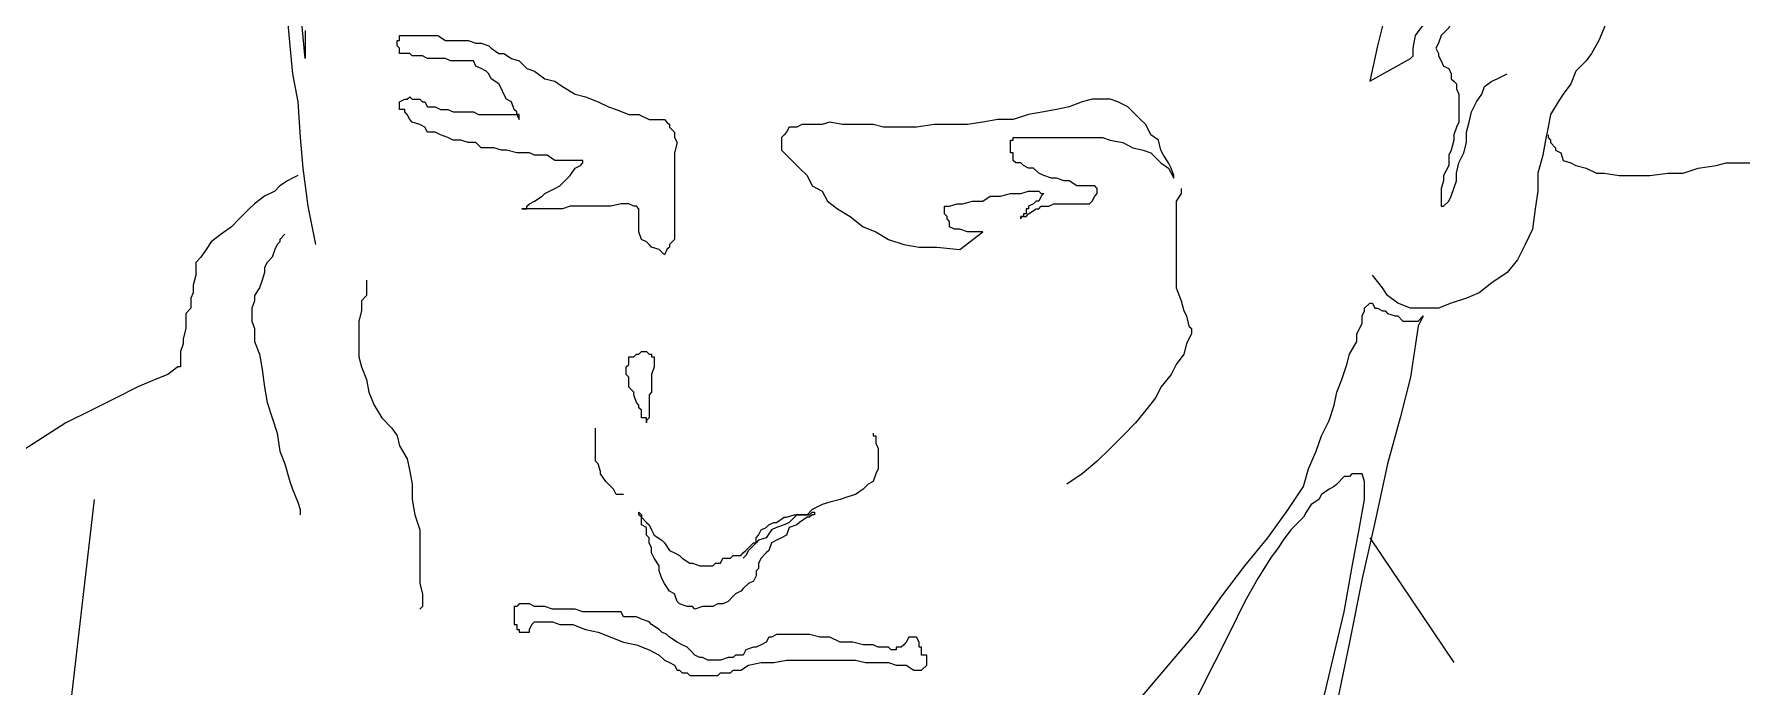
# Model space of a CAD drawing. Header units: millimetres. Extents: x -1627.97 to -1626.54, y 1778.14 to 1779.51.
# Drawn here: x -1627.4666 to -1627.2312, y 1779.255 to 1779.3449 of the extents above; entities that cross this region are included whole.
import ezdxf

# ---------------------------------------------------------------- set-up
doc = ezdxf.new("R2010")
doc.units = ezdxf.units.MM
doc.header["$LTSCALE"] = 10
doc.layers.add('Humanos', color=2, linetype='Continuous')

msp = doc.modelspace()

# ---------------------------------------------------------------- linework, layer by layer
at = {"layer": 'Humanos'}
for points in [[(-1627.42921, 1779.34541), (-1627.42921, 1779.34155), (-1627.43201, 1779.37139)], [(-1627.43132, 1779.36262), (-1627.43132, 1779.36262), (-1627.43132, 1779.36191), (-1627.43132, 1779.36086), (-1627.43166, 1779.35981), (-1627.43166, 1779.3577), (-1627.43166, 1779.35524), (-1627.43166, 1779.35314), (-1627.43166, 1779.35033), (-1627.43166, 1779.34682), (-1627.43132, 1779.3433), (-1627.43096, 1779.33945), (-1627.43026, 1779.33558), (-1627.42991, 1779.33067), (-1627.42956, 1779.32646), (-1627.42886, 1779.32119), (-1627.4278, 1779.31592)], [(-1627.25788, 1779.36191), (-1627.25859, 1779.36086), (-1627.25964, 1779.35981), (-1627.26034, 1779.3584), (-1627.26175, 1779.35699), (-1627.26315, 1779.35594), (-1627.2649, 1779.35455), (-1627.26595, 1779.35279), (-1627.26736, 1779.35138), (-1627.26877, 1779.34963), (-1627.27016, 1779.34858), (-1627.27087, 1779.34717), (-1627.27157, 1779.34576), (-1627.27262, 1779.34471), (-1627.27298, 1779.34366), (-1627.27333, 1779.34296), (-1627.27298, 1779.34225)], [(-1627.2484, 1779.35243), (-1627.24875, 1779.35033), (-1627.24945, 1779.34787), (-1627.25016, 1779.34576), (-1627.25086, 1779.34401), (-1627.25191, 1779.34225), (-1627.25262, 1779.3412), (-1627.25403, 1779.33979), (-1627.25472, 1779.33804), (-1627.25578, 1779.33664), (-1627.25647, 1779.33558), (-1627.25754, 1779.33382), (-1627.25788, 1779.33207), (-1627.25823, 1779.33031), (-1627.25859, 1779.32821), (-1627.25929, 1779.32575), (-1627.25929, 1779.32329)], [(-1627.28035, 1779.34751), (-1627.28141, 1779.3433), (-1627.28246, 1779.3384), (-1627.27684, 1779.34155), (-1627.27649, 1779.34191), (-1627.27649, 1779.34296), (-1627.27613, 1779.34471), (-1627.27508, 1779.34612)], [(-1627.38181, 1779.33313), (-1627.38181, 1779.33313), (-1627.38181, 1779.33313), (-1627.38146, 1779.33313), (-1627.38111, 1779.33313), (-1627.38111, 1779.33313), (-1627.38041, 1779.33313), (-1627.38006, 1779.33313), (-1627.38006, 1779.33313), (-1627.3797, 1779.33313), (-1627.37936, 1779.33277), (-1627.379, 1779.33243), (-1627.379, 1779.33207), (-1627.37831, 1779.33138), (-1627.37831, 1779.33067), (-1627.37795, 1779.32997), (-1627.37831, 1779.32856), (-1627.37831, 1779.32751), (-1627.37831, 1779.32646), (-1627.37831, 1779.32505), (-1627.37831, 1779.32365), (-1627.37831, 1779.32295), (-1627.37831, 1779.32154), (-1627.37831, 1779.32013), (-1627.37831, 1779.31944), (-1627.37831, 1779.31838), (-1627.37831, 1779.31769), (-1627.37831, 1779.31662), (-1627.379, 1779.31592), (-1627.379, 1779.31557), (-1627.37936, 1779.31523), (-1627.37936, 1779.31523), (-1627.3797, 1779.31452), (-1627.38041, 1779.31523), (-1627.38146, 1779.31557), (-1627.38181, 1779.31592), (-1627.38216, 1779.31628), (-1627.38286, 1779.31662), (-1627.38321, 1779.31769), (-1627.38321, 1779.31803), (-1627.38321, 1779.31838), (-1627.38321, 1779.31944), (-1627.38321, 1779.31979), (-1627.38321, 1779.32013), (-1627.38321, 1779.32084), (-1627.38357, 1779.32119), (-1627.38391, 1779.32119), (-1627.38462, 1779.32154), (-1627.38532, 1779.32154), (-1627.38567, 1779.32154), (-1627.38708, 1779.32119), (-1627.38778, 1779.32119), (-1627.38918, 1779.32119), (-1627.39024, 1779.32119), (-1627.39129, 1779.32119), (-1627.39269, 1779.32119), (-1627.39375, 1779.32084), (-1627.39446, 1779.32084), (-1627.39585, 1779.32084), (-1627.39656, 1779.32084), (-1627.39761, 1779.32084), (-1627.39797, 1779.32084), (-1627.39831, 1779.32084), (-1627.39866, 1779.32084), (-1627.39936, 1779.32084), (-1627.39866, 1779.32084), (-1627.39866, 1779.32119), (-1627.39831, 1779.32154), (-1627.39761, 1779.32189), (-1627.39656, 1779.32259), (-1627.39621, 1779.32295), (-1627.3948, 1779.32365), (-1627.3941, 1779.324), (-1627.39305, 1779.32505), (-1627.39269, 1779.32541), (-1627.392, 1779.32646), (-1627.39129, 1779.3268), (-1627.39093, 1779.32716), (-1627.39093, 1779.32751), (-1627.39093, 1779.32751), (-1627.39129, 1779.32751), (-1627.392, 1779.32751), (-1627.39269, 1779.32751), (-1627.39305, 1779.32751), (-1627.3941, 1779.32751), (-1627.3948, 1779.32751), (-1627.39585, 1779.32821), (-1627.39656, 1779.32821), (-1627.39761, 1779.32821), (-1627.39831, 1779.32856), (-1627.39936, 1779.32856), (-1627.40007, 1779.32856), (-1627.40148, 1779.32892), (-1627.40218, 1779.32892), (-1627.40323, 1779.32926), (-1627.40393, 1779.32926), (-1627.40498, 1779.32926), (-1627.40569, 1779.32997), (-1627.40674, 1779.32997), (-1627.40779, 1779.33031), (-1627.40884, 1779.33031), (-1627.40954, 1779.33067), (-1627.41059, 1779.33102), (-1627.4113, 1779.33138), (-1627.41235, 1779.33138), (-1627.41271, 1779.33207), (-1627.41341, 1779.33243), (-1627.41446, 1779.33277), (-1627.41481, 1779.33313), (-1627.41517, 1779.33382), (-1627.41551, 1779.33418), (-1627.41551, 1779.33453), (-1627.41622, 1779.33453), (-1627.41622, 1779.33489), (-1627.41622, 1779.33489), (-1627.41622, 1779.33558), (-1627.41622, 1779.33558), (-1627.41551, 1779.33594), (-1627.41551, 1779.33594), (-1627.41551, 1779.33594), (-1627.41517, 1779.33594), (-1627.41517, 1779.33594), (-1627.41481, 1779.33628), (-1627.41446, 1779.33594), (-1627.41446, 1779.33594), (-1627.4141, 1779.33594), (-1627.41341, 1779.33594), (-1627.41305, 1779.33558), (-1627.41271, 1779.33558), (-1627.41235, 1779.33489), (-1627.4113, 1779.33489), (-1627.41059, 1779.33453), (-1627.40954, 1779.33453), (-1627.40884, 1779.33418), (-1627.40744, 1779.33418), (-1627.40603, 1779.33418), (-1627.40533, 1779.33382), (-1627.40393, 1779.33382), (-1627.40323, 1779.33382), (-1627.40218, 1779.33382), (-1627.40148, 1779.33382), (-1627.40043, 1779.33382), (-1627.40007, 1779.33382), (-1627.40007, 1779.33382), (-1627.39972, 1779.33313), (-1627.39972, 1779.33382), (-1627.40007, 1779.33382), (-1627.40007, 1779.33418), (-1627.40043, 1779.33453), (-1627.40077, 1779.33558), (-1627.40148, 1779.33594), (-1627.40182, 1779.33664), (-1627.40218, 1779.33735), (-1627.40253, 1779.33804), (-1627.40358, 1779.33874), (-1627.40393, 1779.33945), (-1627.40428, 1779.33979), (-1627.40498, 1779.34015), (-1627.40569, 1779.3405), (-1627.40603, 1779.3412), (-1627.40674, 1779.3412), (-1627.40708, 1779.3412), (-1627.40779, 1779.3412), (-1627.40815, 1779.3412), (-1627.4092, 1779.3412), (-1627.4099, 1779.34155), (-1627.41095, 1779.34155), (-1627.4113, 1779.34155), (-1627.41235, 1779.34155), (-1627.41305, 1779.34191), (-1627.41341, 1779.34191), (-1627.41446, 1779.34191), (-1627.41481, 1779.34225), (-1627.41517, 1779.34225), (-1627.41551, 1779.34225), (-1627.41551, 1779.34225), (-1627.41622, 1779.34225), (-1627.41622, 1779.34225), (-1627.41622, 1779.34225), (-1627.41622, 1779.34225), (-1627.41622, 1779.34296), (-1627.41622, 1779.34296), (-1627.41656, 1779.3433), (-1627.41656, 1779.3433), (-1627.41656, 1779.34366), (-1627.41656, 1779.34366), (-1627.41656, 1779.34401), (-1627.41656, 1779.34401), (-1627.41622, 1779.34401), (-1627.41622, 1779.34471), (-1627.41551, 1779.34471), (-1627.41517, 1779.34471), (-1627.41481, 1779.34471), (-1627.41446, 1779.34471), (-1627.41341, 1779.34471), (-1627.41305, 1779.34471), (-1627.41235, 1779.34471), (-1627.4113, 1779.34471), (-1627.41095, 1779.34471), (-1627.4099, 1779.34401), (-1627.4092, 1779.34401), (-1627.40815, 1779.34401), (-1627.40744, 1779.34401), (-1627.40674, 1779.34401), (-1627.40569, 1779.34366), (-1627.40498, 1779.34366), (-1627.40393, 1779.3433), (-1627.40358, 1779.34296), (-1627.40253, 1779.34225), (-1627.40182, 1779.34225), (-1627.40077, 1779.34155), (-1627.39972, 1779.3412), (-1627.39866, 1779.34015), (-1627.39761, 1779.33979), (-1627.39621, 1779.33874), (-1627.3948, 1779.3384), (-1627.39375, 1779.33769), (-1627.392, 1779.33664), (-1627.39059, 1779.33628), (-1627.38883, 1779.33558), (-1627.38742, 1779.33489), (-1627.38637, 1779.33453), (-1627.38462, 1779.33382), (-1627.38321, 1779.33382), (-1627.38181, 1779.33313)], [(-1627.27298, 1779.34225), (-1627.27298, 1779.34191), (-1627.27262, 1779.3412), (-1627.27228, 1779.3405), (-1627.27157, 1779.34015), (-1627.27123, 1779.33945), (-1627.27123, 1779.33874), (-1627.27087, 1779.3384), (-1627.27052, 1779.33804), (-1627.27052, 1779.33735), (-1627.27016, 1779.33664), (-1627.27016, 1779.33594), (-1627.27016, 1779.33558), (-1627.27016, 1779.33489), (-1627.27016, 1779.33418), (-1627.27016, 1779.33313), (-1627.27016, 1779.33277)], [(-1627.27157, 1779.32189), (-1627.27123, 1779.32259), (-1627.27087, 1779.32365), (-1627.27052, 1779.3247), (-1627.27052, 1779.32575), (-1627.27016, 1779.32716), (-1627.26947, 1779.32856), (-1627.26911, 1779.32997), (-1627.26911, 1779.33138), (-1627.26877, 1779.33277), (-1627.26841, 1779.33418), (-1627.26772, 1779.33558), (-1627.26701, 1779.33664), (-1627.26666, 1779.33769), (-1627.26561, 1779.3384), (-1627.2649, 1779.33874), (-1627.2635, 1779.33945)], [(-1627.30949, 1779.32505), (-1627.30949, 1779.32505), (-1627.30949, 1779.32541), (-1627.30985, 1779.32646), (-1627.31019, 1779.32716), (-1627.3109, 1779.32821), (-1627.31124, 1779.32892), (-1627.3116, 1779.33031), (-1627.31265, 1779.33102), (-1627.31335, 1779.33243), (-1627.31406, 1779.33313), (-1627.31511, 1779.33418), (-1627.31581, 1779.33489), (-1627.31721, 1779.33558), (-1627.31827, 1779.33594), (-1627.31932, 1779.33594), (-1627.32072, 1779.33594), (-1627.32213, 1779.33558), (-1627.32388, 1779.33489), (-1627.32564, 1779.33453), (-1627.32739, 1779.33418), (-1627.32951, 1779.33382), (-1627.33161, 1779.33313), (-1627.33372, 1779.33313), (-1627.33582, 1779.33277), (-1627.33793, 1779.33243), (-1627.34038, 1779.33243), (-1627.34249, 1779.33243), (-1627.34495, 1779.33207), (-1627.34705, 1779.33207), (-1627.34951, 1779.33207), (-1627.35092, 1779.33243), (-1627.35338, 1779.33243), (-1627.35514, 1779.33243), (-1627.35689, 1779.33277), (-1627.35794, 1779.33243), (-1627.35935, 1779.33243), (-1627.36074, 1779.33243), (-1627.36145, 1779.33207), (-1627.3625, 1779.33207), (-1627.36286, 1779.33138), (-1627.3632, 1779.33102), (-1627.36355, 1779.33067), (-1627.36355, 1779.33067), (-1627.36355, 1779.33031), (-1627.36355, 1779.32997), (-1627.36355, 1779.32926), (-1627.36355, 1779.32892), (-1627.3632, 1779.32856), (-1627.36286, 1779.32821), (-1627.36179, 1779.32716), (-1627.3611, 1779.32646), (-1627.36004, 1779.32541), (-1627.35935, 1779.324), (-1627.35794, 1779.32329), (-1627.35724, 1779.32189), (-1627.35583, 1779.32084), (-1627.35407, 1779.31979), (-1627.35232, 1779.31838), (-1627.35056, 1779.31769), (-1627.34881, 1779.31662), (-1627.34671, 1779.31592), (-1627.34459, 1779.31557), (-1627.34213, 1779.31557), (-1627.33898, 1779.31523), (-1627.33582, 1779.31769), (-1627.33617, 1779.31769), (-1627.33687, 1779.31769), (-1627.33687, 1779.31769), (-1627.33723, 1779.31769), (-1627.33757, 1779.31769), (-1627.33793, 1779.31769), (-1627.33898, 1779.31803), (-1627.33898, 1779.31803), (-1627.33969, 1779.31803), (-1627.34038, 1779.31838), (-1627.34038, 1779.31908), (-1627.34074, 1779.31944), (-1627.34074, 1779.31979), (-1627.34108, 1779.32013), (-1627.34108, 1779.32119), (-1627.34074, 1779.32119), (-1627.34038, 1779.32119), (-1627.33933, 1779.32154), (-1627.33862, 1779.32154), (-1627.33723, 1779.32189), (-1627.33582, 1779.32189), (-1627.33477, 1779.32259), (-1627.33336, 1779.32259), (-1627.33197, 1779.32295), (-1627.33056, 1779.32295), (-1627.32951, 1779.32329), (-1627.32844, 1779.32329), (-1627.3281, 1779.32329), (-1627.32775, 1779.32295), (-1627.32739, 1779.32295), (-1627.32775, 1779.32259), (-1627.3281, 1779.32189), (-1627.32844, 1779.32189), (-1627.3288, 1779.32154), (-1627.32951, 1779.32119), (-1627.32951, 1779.32084), (-1627.32985, 1779.32084), (-1627.32985, 1779.32013), (-1627.33021, 1779.32013), (-1627.33021, 1779.32013), (-1627.33021, 1779.31979), (-1627.33021, 1779.31979), (-1627.33021, 1779.31979), (-1627.33056, 1779.31979), (-1627.33056, 1779.31944), (-1627.33056, 1779.31979), (-1627.33021, 1779.31979), (-1627.33021, 1779.31979), (-1627.32985, 1779.31979), (-1627.32951, 1779.32013), (-1627.32951, 1779.32013), (-1627.32844, 1779.32084), (-1627.3281, 1779.32084), (-1627.32775, 1779.32119), (-1627.32669, 1779.32119), (-1627.326, 1779.32154), (-1627.32493, 1779.32154), (-1627.32424, 1779.32154), (-1627.32318, 1779.32154), (-1627.32247, 1779.32154), (-1627.32142, 1779.32154), (-1627.32142, 1779.32154), (-1627.32108, 1779.32154), (-1627.32108, 1779.32154), (-1627.32072, 1779.32189), (-1627.32072, 1779.32189), (-1627.32037, 1779.32259), (-1627.32037, 1779.32259), (-1627.32003, 1779.32295), (-1627.32003, 1779.32295), (-1627.32003, 1779.32329), (-1627.32003, 1779.32329), (-1627.32003, 1779.32365), (-1627.32003, 1779.32365), (-1627.32003, 1779.32365), (-1627.32037, 1779.324), (-1627.32072, 1779.324), (-1627.32108, 1779.324), (-1627.32213, 1779.324), (-1627.32283, 1779.324), (-1627.32388, 1779.3247), (-1627.32459, 1779.3247), (-1627.32564, 1779.32505), (-1627.32634, 1779.32505), (-1627.32739, 1779.32541), (-1627.3281, 1779.32575), (-1627.3288, 1779.32646), (-1627.32951, 1779.32646), (-1627.33021, 1779.3268), (-1627.33056, 1779.32716), (-1627.33126, 1779.32716), (-1627.33161, 1779.32751), (-1627.33161, 1779.32821), (-1627.33161, 1779.32856), (-1627.33197, 1779.32856), (-1627.33197, 1779.32892), (-1627.33197, 1779.32892), (-1627.33197, 1779.32926), (-1627.33197, 1779.32926), (-1627.33197, 1779.32997), (-1627.33197, 1779.33031), (-1627.33197, 1779.33031), (-1627.33161, 1779.33031), (-1627.33161, 1779.33067), (-1627.33126, 1779.33067), (-1627.33126, 1779.33067), (-1627.33021, 1779.33067), (-1627.32985, 1779.33067), (-1627.32951, 1779.33067), (-1627.32844, 1779.33067), (-1627.32775, 1779.33067), (-1627.32669, 1779.33067), (-1627.32564, 1779.33067), (-1627.32424, 1779.33067), (-1627.32247, 1779.33067), (-1627.32108, 1779.33067), (-1627.31932, 1779.33067), (-1627.31827, 1779.33031), (-1627.31652, 1779.32997), (-1627.31511, 1779.32926), (-1627.3137, 1779.32892), (-1627.31265, 1779.32856), (-1627.31124, 1779.32716), (-1627.31019, 1779.32646), (-1627.30949, 1779.32505)], [(-1627.27016, 1779.33277), (-1627.27052, 1779.33207), (-1627.27087, 1779.33102), (-1627.27087, 1779.33031), (-1627.27123, 1779.32892), (-1627.27157, 1779.32821), (-1627.27157, 1779.3268), (-1627.27228, 1779.32541), (-1627.27228, 1779.3247), (-1627.27262, 1779.32365), (-1627.27262, 1779.32295), (-1627.27262, 1779.32189), (-1627.27262, 1779.32154), (-1627.27262, 1779.32119), (-1627.27228, 1779.32119), (-1627.27228, 1779.32119), (-1627.27157, 1779.32189)], [(-1627.25788, 1779.33102), (-1627.25788, 1779.33102), (-1627.25788, 1779.33102), (-1627.25788, 1779.33067), (-1627.25754, 1779.33031), (-1627.25754, 1779.32997), (-1627.25683, 1779.32926), (-1627.25683, 1779.32892), (-1627.25613, 1779.32856), (-1627.25578, 1779.32751), (-1627.25472, 1779.32716), (-1627.25403, 1779.3268), (-1627.25262, 1779.32646), (-1627.25121, 1779.32575), (-1627.25016, 1779.32575), (-1627.24806, 1779.32541), (-1627.2463, 1779.32541)], [(-1627.2463, 1779.32541), (-1627.24384, 1779.32541), (-1627.24138, 1779.32575), (-1627.23927, 1779.32575), (-1627.23717, 1779.32646), (-1627.23471, 1779.3268), (-1627.2333, 1779.32716), (-1627.23084, 1779.32716), (-1627.22909, 1779.32716), (-1627.22699, 1779.32716), (-1627.22523, 1779.32716), (-1627.22348, 1779.32716), (-1627.22172, 1779.32646), (-1627.22067, 1779.32541), (-1627.21926, 1779.3247), (-1627.21786, 1779.32295), (-1627.21715, 1779.32119)], [(-1627.43026, 1779.32541), (-1627.43026, 1779.32541), (-1627.43096, 1779.32505), (-1627.43166, 1779.3247), (-1627.43271, 1779.324), (-1627.43342, 1779.32329), (-1627.43483, 1779.32259), (-1627.43622, 1779.32154), (-1627.43693, 1779.32084), (-1627.43834, 1779.31944), (-1627.43939, 1779.31838), (-1627.4408, 1779.31733), (-1627.44219, 1779.31628), (-1627.4429, 1779.31523), (-1627.4436, 1779.31416), (-1627.44431, 1779.31347), (-1627.44431, 1779.31206)], [(-1627.30844, 1779.32365), (-1627.30844, 1779.32329), (-1627.30844, 1779.32295), (-1627.30914, 1779.32189), (-1627.30914, 1779.32084), (-1627.30914, 1779.31944), (-1627.30914, 1779.31803), (-1627.30914, 1779.31628), (-1627.30914, 1779.31452), (-1627.30914, 1779.31277), (-1627.30914, 1779.31101), (-1627.30914, 1779.30996), (-1627.30844, 1779.30819), (-1627.30809, 1779.3068), (-1627.30773, 1779.30609), (-1627.30739, 1779.30468), (-1627.30703, 1779.30434)], [(-1627.25929, 1779.32329), (-1627.25964, 1779.32084), (-1627.26, 1779.31803), (-1627.26105, 1779.31592), (-1627.2621, 1779.31382), (-1627.2635, 1779.31206), (-1627.26561, 1779.31065), (-1627.26736, 1779.30926), (-1627.26911, 1779.30855), (-1627.27123, 1779.30785), (-1627.27298, 1779.30714), (-1627.27508, 1779.30714), (-1627.27684, 1779.30714), (-1627.27859, 1779.30785), (-1627.28, 1779.3089), (-1627.28071, 1779.30996), (-1627.2821, 1779.31172)], [(-1627.43201, 1779.31733), (-1627.43201, 1779.31733), (-1627.43271, 1779.31662), (-1627.43271, 1779.31628), (-1627.43307, 1779.31592), (-1627.43342, 1779.31523), (-1627.43376, 1779.31416), (-1627.43447, 1779.31347), (-1627.43483, 1779.31277), (-1627.43483, 1779.31206), (-1627.43517, 1779.31101), (-1627.43553, 1779.30996), (-1627.43622, 1779.3089), (-1627.43622, 1779.30819), (-1627.43658, 1779.30714), (-1627.43658, 1779.30644)], [(-1627.44431, 1779.31206), (-1627.44431, 1779.31172), (-1627.44465, 1779.31031), (-1627.44465, 1779.30926), (-1627.44501, 1779.30855), (-1627.44501, 1779.30714), (-1627.4457, 1779.30644), (-1627.4457, 1779.30504), (-1627.4457, 1779.30434), (-1627.44606, 1779.30293), (-1627.44606, 1779.30224), (-1627.44641, 1779.30117), (-1627.44641, 1779.30047), (-1627.44641, 1779.29978), (-1627.44641, 1779.29942), (-1627.44641, 1779.29942), (-1627.44641, 1779.29907)], [(-1627.42078, 1779.31101), (-1627.42078, 1779.31101), (-1627.42078, 1779.31065), (-1627.42078, 1779.30996), (-1627.42078, 1779.3089), (-1627.42148, 1779.30819), (-1627.42148, 1779.3068), (-1627.42184, 1779.30539), (-1627.42184, 1779.30363), (-1627.42184, 1779.30224), (-1627.42184, 1779.30047), (-1627.42148, 1779.29907), (-1627.42078, 1779.29732), (-1627.42043, 1779.29557), (-1627.41973, 1779.29381), (-1627.41868, 1779.29206), (-1627.41727, 1779.29065)], [(-1627.31406, 1779.25344), (-1627.31019, 1779.258), (-1627.30634, 1779.26256), (-1627.30283, 1779.26748), (-1627.29966, 1779.27169), (-1627.2965, 1779.27555), (-1627.29369, 1779.27941), (-1627.29158, 1779.28258), (-1627.29089, 1779.28502), (-1627.28983, 1779.28748), (-1627.28913, 1779.2896), (-1627.28807, 1779.2917), (-1627.28737, 1779.29381), (-1627.28702, 1779.29557), (-1627.28632, 1779.29732), (-1627.28561, 1779.29942), (-1627.28527, 1779.30083), (-1627.28422, 1779.30258), (-1627.28422, 1779.30363), (-1627.28351, 1779.30504), (-1627.28351, 1779.30609), (-1627.28317, 1779.3068), (-1627.28317, 1779.30714), (-1627.28246, 1779.30785), (-1627.28246, 1779.30785), (-1627.28246, 1779.30785), (-1627.28246, 1779.30785), (-1627.2821, 1779.30785), (-1627.28176, 1779.30714), (-1627.28141, 1779.30714), (-1627.28071, 1779.3068), (-1627.28035, 1779.3068), (-1627.28, 1779.30644), (-1627.27895, 1779.30609), (-1627.27859, 1779.30609), (-1627.27789, 1779.30539), (-1627.27754, 1779.30539), (-1627.27684, 1779.30539), (-1627.27613, 1779.30539), (-1627.27579, 1779.30539), (-1627.27508, 1779.30609)], [(-1627.43658, 1779.30644), (-1627.43658, 1779.30539), (-1627.43622, 1779.30434), (-1627.43622, 1779.30258), (-1627.43553, 1779.30083), (-1627.43517, 1779.29872), (-1627.43483, 1779.29627), (-1627.43447, 1779.29416), (-1627.43376, 1779.29206), (-1627.43307, 1779.28994), (-1627.43271, 1779.28748), (-1627.43201, 1779.28573), (-1627.43132, 1779.28327), (-1627.43096, 1779.28222), (-1627.43026, 1779.28046), (-1627.42991, 1779.27941), (-1627.42991, 1779.27871)], [(-1627.27508, 1779.30609), (-1627.27579, 1779.30468), (-1627.27613, 1779.30224), (-1627.27684, 1779.29767), (-1627.27825, 1779.29206), (-1627.28, 1779.28573), (-1627.28176, 1779.27766), (-1627.28351, 1779.26994), (-1627.28527, 1779.26116), (-1627.28702, 1779.25273)], [(-1627.30703, 1779.30434), (-1627.30703, 1779.30434), (-1627.30703, 1779.30363), (-1627.30739, 1779.30293), (-1627.30773, 1779.30224), (-1627.30809, 1779.30083), (-1627.30914, 1779.29942), (-1627.30985, 1779.29802), (-1627.31124, 1779.29627), (-1627.31195, 1779.29486), (-1627.31335, 1779.29311), (-1627.31475, 1779.29135), (-1627.31652, 1779.2896), (-1627.31827, 1779.28784), (-1627.32003, 1779.28609), (-1627.32213, 1779.28433), (-1627.32424, 1779.28292)], [(-1627.38496, 1779.29907), (-1627.38462, 1779.29942), (-1627.38462, 1779.29978), (-1627.38462, 1779.30047), (-1627.38391, 1779.30047), (-1627.38357, 1779.30083), (-1627.38357, 1779.30083), (-1627.38321, 1779.30083), (-1627.38286, 1779.30117), (-1627.38216, 1779.30117), (-1627.38216, 1779.30117), (-1627.38181, 1779.30083), (-1627.38181, 1779.30083), (-1627.38146, 1779.30083), (-1627.38146, 1779.30047), (-1627.38111, 1779.30047), (-1627.38111, 1779.29978)], [(-1627.44641, 1779.29907), (-1627.44677, 1779.29907), (-1627.44816, 1779.29802), (-1627.44992, 1779.29732), (-1627.45238, 1779.29627), (-1627.45518, 1779.29486), (-1627.4587, 1779.29311), (-1627.46221, 1779.29135), (-1627.46607, 1779.28889), (-1627.46994, 1779.28643), (-1627.47379, 1779.28433), (-1627.47766, 1779.28151), (-1627.48117, 1779.27905), (-1627.48468, 1779.27661), (-1627.48748, 1779.27345), (-1627.49065, 1779.27099), (-1627.49275, 1779.26818)], [(-1627.38216, 1779.29135), (-1627.38216, 1779.2917), (-1627.38216, 1779.2917), (-1627.38216, 1779.29206), (-1627.38286, 1779.29206), (-1627.38286, 1779.29311), (-1627.38321, 1779.29345), (-1627.38321, 1779.29381), (-1627.38357, 1779.29416), (-1627.38391, 1779.29521), (-1627.38391, 1779.29557), (-1627.38462, 1779.29627), (-1627.38462, 1779.29696), (-1627.38462, 1779.29767), (-1627.38496, 1779.29802), (-1627.38496, 1779.29872), (-1627.38496, 1779.29907)], [(-1627.38111, 1779.29978), (-1627.38111, 1779.29942), (-1627.38111, 1779.29907), (-1627.38146, 1779.29802), (-1627.38146, 1779.29767), (-1627.38146, 1779.29732), (-1627.38146, 1779.29627), (-1627.38146, 1779.29557), (-1627.38181, 1779.29521), (-1627.38181, 1779.29416), (-1627.38181, 1779.29381), (-1627.38181, 1779.29311), (-1627.38181, 1779.2924), (-1627.38181, 1779.29206), (-1627.38216, 1779.2917), (-1627.38216, 1779.2917), (-1627.38216, 1779.29135)], [(-1627.41727, 1779.29065), (-1627.41656, 1779.2896), (-1627.41622, 1779.28819), (-1627.41517, 1779.28643), (-1627.41481, 1779.28468), (-1627.41446, 1779.28292), (-1627.41446, 1779.28081), (-1627.4141, 1779.27871), (-1627.41341, 1779.27661), (-1627.41341, 1779.27415), (-1627.41341, 1779.27274), (-1627.41341, 1779.27028), (-1627.41341, 1779.26923), (-1627.41305, 1779.26782), (-1627.41305, 1779.26643), (-1627.41305, 1779.26607), (-1627.41341, 1779.26572)], [(-1627.38532, 1779.28151), (-1627.38637, 1779.28151), (-1627.38673, 1779.28222), (-1627.38708, 1779.28258), (-1627.38742, 1779.28292), (-1627.38778, 1779.28327), (-1627.38849, 1779.28433), (-1627.38849, 1779.28468), (-1627.38883, 1779.28573), (-1627.38918, 1779.28609), (-1627.38918, 1779.28678), (-1627.38918, 1779.28748), (-1627.38918, 1779.28819), (-1627.38918, 1779.28855), (-1627.38918, 1779.2896), (-1627.38918, 1779.28994), (-1627.38918, 1779.29065)], [(-1627.35092, 1779.28994), (-1627.35092, 1779.28994), (-1627.35092, 1779.2896), (-1627.35056, 1779.2896), (-1627.35056, 1779.28889), (-1627.35056, 1779.28855), (-1627.35022, 1779.28784), (-1627.35022, 1779.28748), (-1627.35022, 1779.28643), (-1627.35022, 1779.28573), (-1627.35022, 1779.28502), (-1627.35056, 1779.28433), (-1627.35092, 1779.28327), (-1627.35163, 1779.28292), (-1627.35232, 1779.28222), (-1627.35338, 1779.28151), (-1627.35443, 1779.28117)], [(-1627.28948, 1779.25062), (-1627.28773, 1779.258), (-1627.28597, 1779.26536), (-1627.28492, 1779.27133), (-1627.28386, 1779.27695), (-1627.28317, 1779.28081), (-1627.28317, 1779.28327), (-1627.28351, 1779.28433), (-1627.28386, 1779.28433), (-1627.28492, 1779.28433), (-1627.28527, 1779.28397), (-1627.28597, 1779.28397), (-1627.28702, 1779.28292), (-1627.28737, 1779.28258), (-1627.28807, 1779.28222), (-1627.28913, 1779.28151), (-1627.28948, 1779.28081), (-1627.29053, 1779.28012), (-1627.29123, 1779.27905), (-1627.29158, 1779.27836), (-1627.29264, 1779.2773), (-1627.29333, 1779.27661), (-1627.2944, 1779.2752), (-1627.2951, 1779.27415), (-1627.29615, 1779.27274), (-1627.29791, 1779.26994), (-1627.29966, 1779.26677), (-1627.30176, 1779.26256), (-1627.30388, 1779.25834), (-1627.30634, 1779.25344)], [(-1627.35443, 1779.28117), (-1627.35548, 1779.28081), (-1627.35689, 1779.28046), (-1627.35794, 1779.28012), (-1627.35935, 1779.27941), (-1627.36004, 1779.27871), (-1627.36145, 1779.27871), (-1627.3625, 1779.27766), (-1627.3632, 1779.2773), (-1627.36425, 1779.27695), (-1627.36496, 1779.27661), (-1627.36566, 1779.27555), (-1627.36671, 1779.2752), (-1627.36707, 1779.27485), (-1627.36812, 1779.27379), (-1627.36847, 1779.27309), (-1627.36883, 1779.27274)], [(-1627.45834, 1779.28081), (-1627.46607, 1779.21376)], [(-1627.35899, 1779.27905), (-1627.35899, 1779.27871), (-1627.35935, 1779.27871), (-1627.35969, 1779.27836), (-1627.36004, 1779.27836), (-1627.3611, 1779.27766), (-1627.36145, 1779.2773), (-1627.3625, 1779.27695), (-1627.36286, 1779.2759), (-1627.36355, 1779.27555), (-1627.36425, 1779.2752), (-1627.36496, 1779.27485), (-1627.36532, 1779.27379), (-1627.36566, 1779.27345), (-1627.36637, 1779.27274), (-1627.36671, 1779.27204), (-1627.36671, 1779.27133), (-1627.36707, 1779.27099), (-1627.36707, 1779.27028), (-1627.36742, 1779.26958), (-1627.36812, 1779.26923), (-1627.36883, 1779.26853), (-1627.36917, 1779.26818), (-1627.36988, 1779.26782), (-1627.37022, 1779.26748), (-1627.37093, 1779.26677), (-1627.37163, 1779.26643), (-1627.37234, 1779.26643), (-1627.37304, 1779.26607), (-1627.37373, 1779.26607), (-1627.37444, 1779.26607), (-1627.37549, 1779.26572), (-1627.37585, 1779.26607), (-1627.37655, 1779.26607), (-1627.3776, 1779.26643), (-1627.37795, 1779.26677), (-1627.37831, 1779.26782), (-1627.379, 1779.26818), (-1627.3797, 1779.26923), (-1627.38006, 1779.26994), (-1627.38041, 1779.27099), (-1627.38041, 1779.27169), (-1627.38111, 1779.27274), (-1627.38146, 1779.27345), (-1627.38146, 1779.27415), (-1627.38181, 1779.27485), (-1627.38181, 1779.27555), (-1627.38216, 1779.2759), (-1627.38216, 1779.27661), (-1627.38216, 1779.27695), (-1627.38286, 1779.2773), (-1627.38286, 1779.27766), (-1627.38286, 1779.27766), (-1627.38286, 1779.27836), (-1627.38321, 1779.27871), (-1627.38321, 1779.27871), (-1627.38321, 1779.27871), (-1627.38321, 1779.27905), (-1627.38321, 1779.27905), (-1627.38321, 1779.27905), (-1627.38321, 1779.27905), (-1627.38321, 1779.27905), (-1627.38321, 1779.27905), (-1627.38321, 1779.27905), (-1627.38286, 1779.27871), (-1627.38286, 1779.27836), (-1627.38216, 1779.27766), (-1627.38181, 1779.2773), (-1627.38146, 1779.27661), (-1627.38111, 1779.2759), (-1627.38006, 1779.2752), (-1627.3797, 1779.27485), (-1627.379, 1779.27379), (-1627.37831, 1779.27345), (-1627.3776, 1779.27309), (-1627.37724, 1779.27274), (-1627.37619, 1779.27204), (-1627.37585, 1779.27204), (-1627.3748, 1779.27169), (-1627.37409, 1779.27169), (-1627.37304, 1779.27169), (-1627.37268, 1779.27204), (-1627.37198, 1779.27204), (-1627.37163, 1779.27274), (-1627.37058, 1779.27274), (-1627.37022, 1779.27309), (-1627.36917, 1779.27309), (-1627.36883, 1779.27345), (-1627.36847, 1779.27379), (-1627.36812, 1779.27415), (-1627.36742, 1779.27485), (-1627.36707, 1779.27485), (-1627.36707, 1779.2752), (-1627.36707, 1779.27555), (-1627.36671, 1779.2759), (-1627.36637, 1779.27661), (-1627.36566, 1779.27695), (-1627.36532, 1779.2773), (-1627.36461, 1779.27766), (-1627.36425, 1779.27766), (-1627.3632, 1779.27836), (-1627.36286, 1779.27836), (-1627.36179, 1779.27871), (-1627.3611, 1779.27871), (-1627.36074, 1779.27871), (-1627.35969, 1779.27871), (-1627.35935, 1779.27905), (-1627.35935, 1779.27905), (-1627.35899, 1779.27905)], [(-1627.28246, 1779.27555), (-1627.27087, 1779.25834)], [(-1627.39866, 1779.26643), (-1627.39936, 1779.26643), (-1627.39972, 1779.26643), (-1627.39972, 1779.26643), (-1627.40007, 1779.26607), (-1627.40043, 1779.26607), (-1627.40043, 1779.26607), (-1627.40043, 1779.26572), (-1627.40043, 1779.26572), (-1627.40043, 1779.26536), (-1627.40043, 1779.26467), (-1627.40043, 1779.26467), (-1627.40043, 1779.26431), (-1627.40043, 1779.26431), (-1627.40043, 1779.26397), (-1627.40043, 1779.26397), (-1627.40043, 1779.26361), (-1627.40007, 1779.26361), (-1627.40007, 1779.26292), (-1627.40007, 1779.26292), (-1627.39972, 1779.26292), (-1627.39972, 1779.26256), (-1627.39972, 1779.26256), (-1627.39936, 1779.26256), (-1627.39936, 1779.26256), (-1627.39936, 1779.26256), (-1627.39866, 1779.26256), (-1627.39866, 1779.26256), (-1627.39831, 1779.26256), (-1627.39831, 1779.26292), (-1627.39831, 1779.26292), (-1627.39831, 1779.26292), (-1627.39831, 1779.26292), (-1627.39797, 1779.26361), (-1627.39761, 1779.26397), (-1627.39656, 1779.26397), (-1627.39515, 1779.26397), (-1627.3941, 1779.26361), (-1627.39234, 1779.26361), (-1627.39059, 1779.26292), (-1627.38883, 1779.26256), (-1627.38708, 1779.26185), (-1627.38532, 1779.26116), (-1627.38357, 1779.2608), (-1627.38181, 1779.2601), (-1627.38041, 1779.25939), (-1627.3797, 1779.2587), (-1627.379, 1779.25834), (-1627.37831, 1779.258), (-1627.37795, 1779.25729), (-1627.3776, 1779.25729), (-1627.37724, 1779.25695), (-1627.37655, 1779.25695), (-1627.37619, 1779.25659), (-1627.37585, 1779.25659), (-1627.3748, 1779.25659), (-1627.37444, 1779.25659), (-1627.37409, 1779.25659), (-1627.37304, 1779.25659), (-1627.37234, 1779.25659), (-1627.37198, 1779.25695), (-1627.37163, 1779.25695), (-1627.37058, 1779.25695), (-1627.37022, 1779.25729), (-1627.36917, 1779.25729), (-1627.36812, 1779.258), (-1627.36637, 1779.25834), (-1627.36461, 1779.25834), (-1627.36286, 1779.2587), (-1627.36074, 1779.2587), (-1627.35899, 1779.2587), (-1627.35724, 1779.2587), (-1627.35514, 1779.2587), (-1627.35338, 1779.2587), (-1627.35197, 1779.25834), (-1627.35022, 1779.25834), (-1627.34881, 1779.25834), (-1627.34776, 1779.258), (-1627.34635, 1779.258), (-1627.3453, 1779.25729), (-1627.34495, 1779.25729), (-1627.34459, 1779.25729), (-1627.34425, 1779.25729), (-1627.34425, 1779.25729), (-1627.34354, 1779.258), (-1627.34354, 1779.258), (-1627.34354, 1779.25834), (-1627.34354, 1779.2587), (-1627.34354, 1779.25905), (-1627.34354, 1779.25939), (-1627.34425, 1779.25939), (-1627.34425, 1779.2601), (-1627.34425, 1779.26046), (-1627.34459, 1779.26046), (-1627.34459, 1779.2608), (-1627.34459, 1779.2608), (-1627.34459, 1779.2608), (-1627.34459, 1779.26116), (-1627.34495, 1779.26185), (-1627.34495, 1779.26185), (-1627.3453, 1779.26185), (-1627.3453, 1779.26185), (-1627.346, 1779.26185), (-1627.34635, 1779.26116), (-1627.34635, 1779.26116), (-1627.34671, 1779.2608), (-1627.34671, 1779.2608), (-1627.34705, 1779.26046), (-1627.34705, 1779.26046), (-1627.34776, 1779.26046), (-1627.34776, 1779.2601), (-1627.34776, 1779.2601), (-1627.34776, 1779.2601), (-1627.3481, 1779.2601), (-1627.34846, 1779.2601), (-1627.34881, 1779.26046), (-1627.35022, 1779.26046), (-1627.35092, 1779.2608), (-1627.35232, 1779.2608), (-1627.35373, 1779.26116), (-1627.35548, 1779.26116), (-1627.35689, 1779.26185), (-1627.35829, 1779.26185), (-1627.35969, 1779.26221), (-1627.3611, 1779.26221), (-1627.3625, 1779.26221), (-1627.3632, 1779.26221), (-1627.36425, 1779.26221), (-1627.36496, 1779.26185), (-1627.36532, 1779.26185), (-1627.36566, 1779.26116), (-1627.36637, 1779.2608), (-1627.36707, 1779.26046), (-1627.36742, 1779.26046), (-1627.36847, 1779.2601), (-1627.36883, 1779.25939), (-1627.36988, 1779.25939), (-1627.37022, 1779.25905), (-1627.37093, 1779.25905), (-1627.37198, 1779.2587), (-1627.37234, 1779.2587), (-1627.37304, 1779.2587), (-1627.37373, 1779.2587), (-1627.37444, 1779.25905), (-1627.3748, 1779.25905), (-1627.37549, 1779.25939), (-1627.37619, 1779.2601), (-1627.37655, 1779.26046), (-1627.37724, 1779.2608), (-1627.37795, 1779.26116), (-1627.379, 1779.26185), (-1627.37936, 1779.26221), (-1627.38006, 1779.26256), (-1627.38041, 1779.26292), (-1627.38146, 1779.26361), (-1627.38181, 1779.26397), (-1627.38286, 1779.26431), (-1627.38357, 1779.26467), (-1627.38462, 1779.26467), (-1627.38532, 1779.26467), (-1627.38567, 1779.26536), (-1627.38673, 1779.26536), (-1627.38742, 1779.26536), (-1627.38849, 1779.26536), (-1627.38918, 1779.26536), (-1627.39024, 1779.26536), (-1627.39093, 1779.26536), (-1627.392, 1779.26572), (-1627.39269, 1779.26572), (-1627.3941, 1779.26572), (-1627.3948, 1779.26572), (-1627.39515, 1779.26572), (-1627.39621, 1779.26607), (-1627.3969, 1779.26607), (-1627.39761, 1779.26607), (-1627.39831, 1779.26643), (-1627.39866, 1779.26643)]]:
    msp.add_lwpolyline(points, dxfattribs=at)

doc.saveas('drawing.dxf')
